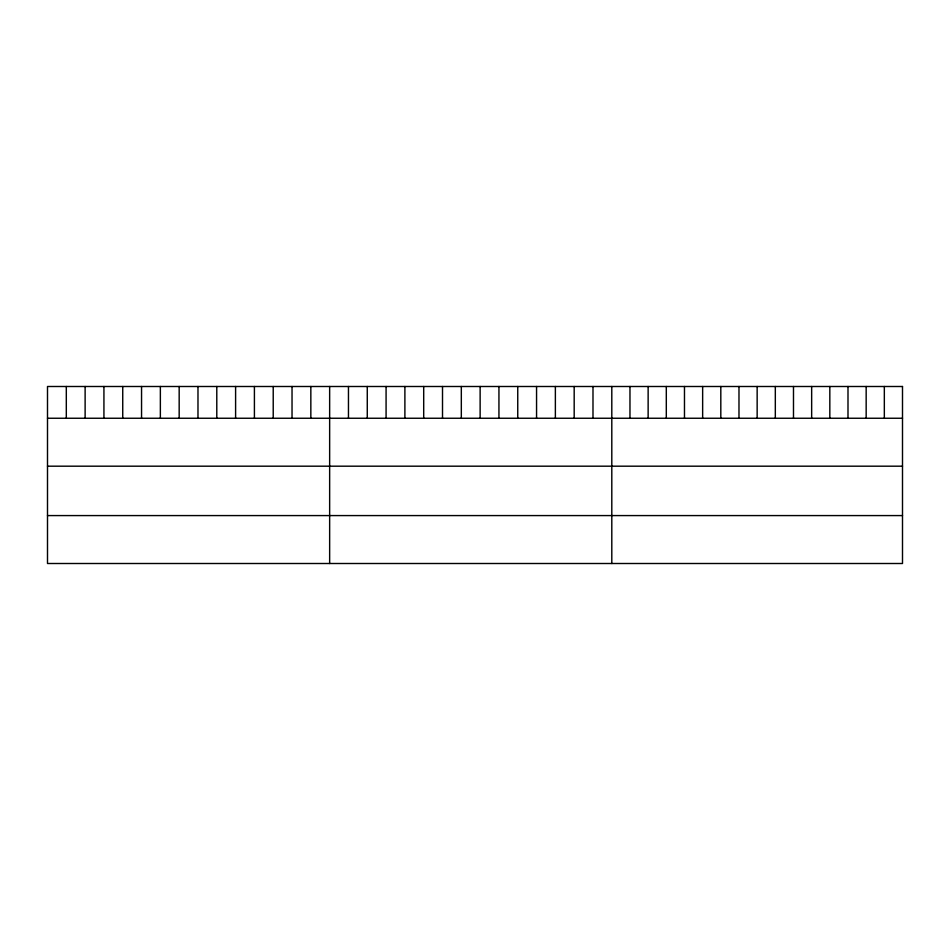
<?xml version="1.0" encoding="UTF-8"?>
<svg xmlns="http://www.w3.org/2000/svg" width="950" height="950" viewBox="0 0 950 950"><rect width="100%" height="100%" fill="white"/><g stroke="black" fill="none" stroke-linecap="round" stroke-linejoin="round"><path stroke-width="1.43" d="M47.5 418.249L902.5 418.249M47.5 466.189L902.5 466.189M47.5 515.577L902.5 515.577M884.331 386.496L884.331 418.249M866.163 386.496L866.163 418.249M847.994 386.496L847.994 418.249M829.825 386.496L829.825 418.249M811.656 386.496L811.656 418.249M793.488 386.496L793.488 418.249M775.319 386.496L775.319 418.249M757.15 386.496L757.15 418.249M738.981 386.496L738.981 418.249M720.812 386.496L720.812 418.249M702.644 386.496L702.644 418.249M684.475 386.496L684.475 418.249M666.306 386.496L666.306 418.249M648.137 386.496L648.137 418.249M629.969 386.496L629.969 418.249M611.8 386.496L611.8 563.504M592.99 386.496L592.99 418.249M574.18 386.496L574.18 418.249M555.37 386.496L555.37 418.249M536.56 386.496L536.56 418.249M517.75 386.496L517.75 418.249M498.94 386.496L498.94 418.249M480.13 386.496L480.13 418.249M461.32 386.496L461.32 418.249M442.51 386.496L442.51 418.249M423.7 386.496L423.7 418.249M404.89 386.496L404.89 418.249M386.08 386.496L386.08 418.249M367.27 386.496L367.27 418.249M348.46 386.496L348.46 418.249M329.65 386.496L329.65 563.504M310.84 386.496L310.84 418.249M292.03 386.496L292.03 418.249M273.22 386.496L273.22 418.249M254.41 386.496L254.41 418.249M235.6 386.496L235.6 418.249M216.79 386.496L216.79 418.249M197.98 386.496L197.98 418.249M179.17 386.496L179.17 418.249M160.36 386.496L160.36 418.249M141.55 386.496L141.55 418.249M122.74 386.496L122.74 418.249M103.93 386.496L103.93 418.249M85.12 386.496L85.12 418.249M66.31 386.496L66.31 418.249M902.5 386.496L47.5 386.496L47.5 563.504L902.5 563.504L902.5 386.496"/></g></svg>
